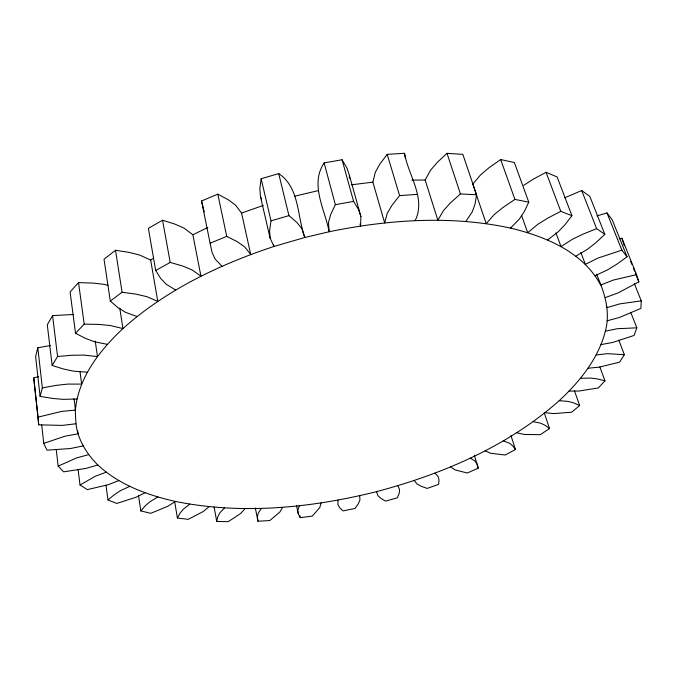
<?xml version="1.0" encoding="UTF-8"?>
<svg xmlns="http://www.w3.org/2000/svg" width="675" height="675" viewBox="0 0 675 675"><rect width="100%" height="100%" fill="white"/><g stroke="black" fill="none" stroke-linecap="round" stroke-linejoin="round"><path stroke-width="1.01" d="M73.972 398.815C76.376 410.408 74.419 422.432 78.047 433.806C81.937 445.711 88.931 456.173 97.808 464.948C119.163 484.852 147.412 495.155 175.458 501.441C241.979 514.898 311.099 507.954 376.473 491.653C442.513 474.112 507.608 446.445 559.195 400.688C579.682 381.653 598.312 358.805 605.34 331.18C610.715 311.723 604.538 292.216 596.599 274.48M337.981 500.116L337.905 504.529L339.643 507.608L343.018 510.907L355.05 508.444L358.298 503.795L359.927 500.032L359.724 495.686M349.363 178.335L349.422 175.441L346.992 168.134L342.048 159.747L324.143 162.92C309.623 184.57 325.004 209.444 329.122 231.753C388.614 219.586 450.782 215.182 510.536 228.099C545.273 236.478 582.981 251.783 600.64 285.036L613.406 280.058L636.559 274.624L638.854 281.88L617.962 292.975L605.332 297.582M349.422 175.441L360.914 216.616L360.56 226.007L360.003 224.016M634.348 283.584L641.25 300.848L640.887 308.416L619.422 317.461L607.07 320.827M278.691 173.593L288.942 215.62L296.933 222.514L301.919 228.783L304.83 237.49C296.958 216.228 299.818 187.599 278.691 173.593L261.149 178.748L259.85 188.612L260.423 196.374L270.093 238.047L273.966 246.459L304.83 237.49L329.122 231.753L328.489 222.514L330.666 214.566L335.34 204.685L324.143 162.92M273.493 244.434L273.966 246.459C219.367 264.532 166.075 289.929 122.934 328.582C99.866 350.274 78.359 377.452 75.406 410.096L61.661 411.413L38.07 417.108L38.711 424.837L62.37 425.385L75.853 423.782M261.149 178.748L271.021 220.843L269.587 230.487L270.093 238.047M476.542 194.771L460.443 193.928L450.377 202.947L443.467 210.592L437.864 220.227L425.166 180.023L430.54 170.21L437.223 162.447L446.993 153.318L462.839 154.364L476.542 194.771L475.023 204.154L472.222 211.925L465.843 221.425M245.109 508.57L240.663 513.489L228.175 521.708L216.717 521.404L217.763 516.797L219.797 512.865L224.581 507.904M417.226 194.383L399.608 195.607L391.981 205.268L387.281 213.241L384.674 222.893L372.878 182.157L375.308 172.285L379.823 164.16L387.188 154.347L404.494 153.293C408.181 175.095 426.322 198.349 415.117 220.624M50.422 345.541L37.8 347.76L35.615 356.501L40.087 396.36L52.498 398.419L63.18 399.355L76.992 398.993M40.087 396.36L42.365 387.863L37.8 347.76M321.114 502.926L319.781 507.558L312.306 516.08L300.274 517.666L298.299 513.869L296.544 505.778M299.396 505.744L297.768 510.435L298.299 513.869M630.779 312.407L636.837 327.831L634.087 335.441L612.757 342.436L601.028 344.604M528.778 202.162L514.915 199.412L503.044 207.428L494.387 214.439L486.202 223.644L472.795 184.098L480.71 174.741L489.113 167.645L500.673 159.553L514.375 162.532L528.778 202.162L524.34 211.537L519.303 219.13L510.536 228.099M209.107 506.672L203.099 511.583L188.224 519.345L177.382 518.029L180.056 513.143L183.431 509.068L189.802 504.141M73.119 314.508L52.574 315.605L47.292 324.802L52.144 365.479L63.568 369.031L73.702 371.166L87.353 372.203M282.69 507.271L279.796 512.106L269.789 520.56L257.943 521.227L255.31 507.98M52.144 365.479L57.569 356.484L52.574 315.605M618.806 340.149L624.367 354.704L619.557 362.154L598.919 367.166L588.068 368.221M261.36 508.393L258.171 513.262L257.437 516.991L257.943 521.227M523.741 185.304L533.368 179.12L546.05 172.319L557.111 176.943L571.936 215.722L565.009 224.716L558.141 231.854L547.543 239.979M175.458 501.441L167.915 506.216L150.778 513.312L140.805 510.924L145.184 505.87L149.926 501.753L157.857 496.986M108 285.373L104.161 284.352L92.88 283.07L78.536 282.623L70.082 291.912L75.541 333.264L85.388 338.344L94.475 341.752L107.376 344.343M599.898 367.073L604.952 380.793L598.379 387.923L578.888 391.044L569.118 391.07M75.541 333.264L84.198 324.135L98.803 324.397L110.278 325.51L122.934 328.582L119.779 308.121M564.798 197.758L581.69 190.519L589.874 196.467L604.834 234.352L595.941 242.671L587.68 249.126L575.859 256.179M145.032 492.775L135.996 497.264L116.783 503.44L107.983 499.956L114.109 494.851L120.234 490.801L129.676 486.346M574.408 390.665L579.673 405.548L571.632 412.223L553.618 413.589L545.062 412.703M110.303 301.075L122.074 292.233L136.088 294.165L146.737 296.646L157.781 301.345L150.66 260.069L139.776 255.099L129.288 252.425L115.509 250.273L104.017 259.225L110.303 301.075L117.982 307.648L125.525 312.314L137.033 316.524M596.97 215.932L606.985 212.929L612.225 219.822L627.067 256.812L616.756 264.229L607.567 269.865L595.088 275.721M544.261 412.906L549.526 428.566L540.287 434.692L524.019 434.438L516.78 432.734M150.66 260.069L153.284 258.356M78.081 469.462L80.03 485.021L95.411 476.179L106.262 472.205M155.706 270.506L170.21 262.415L182.891 266.093L192.147 269.949L200.947 276.21L192.864 234.748L184.157 228.218L175.036 224.142L162.54 220.219L148.365 228.352L155.706 270.506L160.675 278.404L166.202 284.243L175.686 290.039M510.983 435.544L515.438 449.533L505.237 455.026L490.911 453.296L485.063 450.866M571.936 215.722L560.782 211.334L547.796 218.109L537.924 224.243L527.707 232.689L521.454 215.215M97.808 464.948L86.105 468.382L63.644 471.842L58.177 466.121L76.587 457.92L88.687 454.629M192.864 234.748L207.824 227.483M470.332 458.123L475.04 461.076L477.098 464.113L478.229 468.188L467.286 472.998L455.068 469.91L450.655 466.855M210.102 243.228L201.547 200.998L217.806 194.147L228.31 199.783L235.558 205.158L241.566 213.064L250.729 254.526L244.696 246.898L237.372 241.743L226.724 236.36L210.102 243.228L211.967 252.18L215.097 259.014L221.982 266.245M604.834 234.352L596.641 228.665L583.217 234.039L572.653 239.144L561.009 246.578L555.938 232.917M118.808 480.608L108.363 484.658L87.337 489.637L80.03 485.021M83.126 445.922L70.377 448.538L46.988 450.166L43.757 443.382L64.952 436.21L78.047 433.806L77.659 430.709M241.566 213.064L263.326 205.403M627.067 256.812L621.877 250.172L597.847 258.12L585.377 264.364L580.905 252.593M271.021 220.843L288.942 215.62M38.711 424.837L33.75 377.899L38.551 376.574M294.553 196.206L318.364 190.603M605.34 331.18L617.363 328.717L636.837 327.831M619.068 238.84L621.937 238.267L636.559 274.624M335.34 204.685L353.599 201.386L358.526 209.512L360.914 216.616M42.365 387.863L56.194 385.374L67.703 384.092L81.658 384.092L80.004 371.545M351.262 184.823L372.878 182.157M596.168 354.974L607.348 353.658L624.367 354.704M641.25 300.848L619.684 303.902L607.095 307.614L606.352 305.682M57.569 356.484L72.082 355.261L83.818 355.101L97.436 356.569L95.251 341.035M580.483 378.312L590.591 378.067L597.577 378.953L604.952 380.793M411.936 180.115L425.166 180.023M559.195 400.688L568.08 401.397L573.868 402.967L579.673 405.548M533.191 421.656L540.751 423.225L545.299 425.377L549.526 428.566M503.314 440.893L509.473 443.205L512.772 445.846L515.438 449.533M434.962 473.116L438.193 476.626L439.012 479.984L438.64 484.338L427.157 488.413L421.2 486.312L417.192 484.11L414.239 480.516M260.423 196.374L261.588 198.982M204.247 211.967L201.547 200.998M397.887 485.696L399.608 489.67L399.195 493.265L397.373 497.812L385.526 501.103L380.818 498.369L377.924 495.695L376.473 491.653M630.619 261.385L631.8 264.313M633.369 268.22L634.542 271.148M635.327 273.097L638.854 281.88M606.985 212.929L621.877 250.172M581.69 190.519L596.641 228.665M546.05 172.319L560.782 211.334M500.673 159.553L514.915 199.412M446.993 153.318L460.443 193.928M621.937 238.267L624.341 245.767M387.188 154.347L399.608 195.607M474.365 455.288L478.229 468.188M342.048 159.747L353.599 201.386M299.843 515.658L300.274 517.666M217.806 194.147L226.724 236.36M404.494 153.293L405.481 158.414M162.54 220.219L170.21 262.415M214.093 506.9L216.717 521.404M174.682 501.635L177.382 518.029M115.509 250.273L122.074 292.233M138.527 495.678L140.805 510.924M78.536 282.623L84.198 324.135M105.992 485.376L107.983 499.956M56.244 449.558L58.177 466.121M41.681 424.769L43.757 443.382M33.75 377.899L38.07 417.108"/></g></svg>
